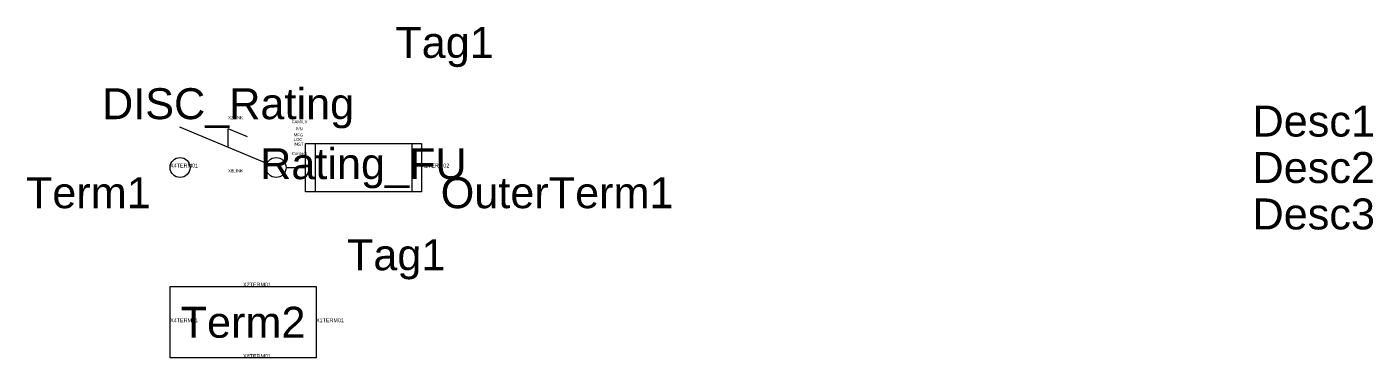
# Model space of a CAD drawing. Header units: inches. Extents: x -0.46 to 3.89, y -0.62 to 0.45.
import ezdxf
from ezdxf.enums import TextEntityAlignment as Align

# ---------------------------------------------------------------- set-up
doc = ezdxf.new("R2010")
doc.units = ezdxf.units.IN
doc.header["$MEASUREMENT"] = 0
doc.styles.add('INERCONNECT TABLES', font='arial.ttf', dxfattribs={"height": 0.1})
doc.styles.add('WD', font='arial.ttf', dxfattribs={"height": 1})

msp = doc.modelspace()

# ---------------------------------------------------------------- linework, layer by layer
for p, q in [((0.3132, 0.0127), (0.0316, 0.1301)), ((0.25, 0.099), (0.1875, 0.125)), ((0.1875, 0.0651), (0.1875, 0.125)), ((0.4375, 0.0781), (0.8125, 0.0781)), ((0.4375, -0.0781), (0.4375, 0.0781)), ((0.4687, 0.0781), (0.4687, -0.0781)), ((0.7812, 0.0781), (0.7812, -0.0781)), ((0.8125, 0.0781), (0.8125, -0.0781)), ((0.375, 0), (0.4375, 0)), ((0.8125, -0.0781), (0.4375, -0.0781))]:
    msp.add_line(p, q)
msp.add_lwpolyline([(0, -0.3845), (0.4719, -0.3845), (0.4719, -0.6154), (0, -0.6154)], close=True)
for centre in [(0.0322, 0), (0.3428, 0)]:
    msp.add_circle(centre, 0.0322)

# ---------------------------------------------------------------- texts
at = {"style": 'INERCONNECT TABLES'}
for tag, text, p in [('Tag1', 'DISC', (0.8875, 0.3542)), ('DISC_Rating', '', (0.1875, 0.1562))]:
    msp.add_attdef(tag, text=text, height=0.1, dxfattribs=at).set_placement(p, align=Align.CENTER)
at = {"style": 'INERCONNECT TABLES', "flags": 8}
for tag, p in [('Desc1', (3.5, 0.15)), ('Desc2', (3.5, 0)), ('Desc3', (3.5, -0.15))]:
    msp.add_attdef(tag, text='', height=0.1, dxfattribs=at).set_placement(p, align=Align.MIDDLE_LEFT)
at = {"style": 'WD', "flags": 9}
for tag, p, s, height in [('X2LINK', (0.1875, 0.1562), '', 0.01), ('FAMILY', (0.3937, 0.1423), 'DISC', 0.01), ('Contact', (0.3937, 0.0401), 'NO', 0.01), ('INST', (0.3992, 0.0701), '', 0.01), ('X4TERM01', (0, 0), '', 0.0125), ('X1TERM02', (0.8125, 0), '', 0.0125), ('X8LINK', (0.1875, -0.0156), '', 0.01), ('X2TERM01', (0.2359, -0.3845), '', 0.0125), ('X4TERM01', (0, -0.4999), '', 0.0125), ('X1TERM01', (0.4719, -0.4999), '', 0.0125), ('X8TERM01', (0.2359, -0.6154), '', 0.0125)]:
    msp.add_attdef(tag, p, s, height=height, dxfattribs=at)
at = {"linetype": 'Continuous', "style": 'WD', "flags": 9}
for tag, p in [('MFG', (0.4153, 0.1004)), ('LOC', (0.4141, 0.0853)), ('P/N', (0.4172, 0.1199))]:
    msp.add_attdef(tag, text='', height=0.01, dxfattribs=at).set_placement(p, align=Align.CENTER)
at = {"style": 'INERCONNECT TABLES', "flags": 8}
msp.add_attdef('Rating_FU', text='', height=0.1, dxfattribs=at).set_placement((0.625, 0), align=Align.MIDDLE)
at = {"linetype": 'Continuous', "style": 'INERCONNECT TABLES', "flags": 8}
msp.add_attdef('Term1', text='', height=0.1, dxfattribs=at).set_placement((-0.0625, -0.0314), align=Align.TOP_RIGHT)
msp.add_attdef('OuterTerm1', text='', height=0.1, dxfattribs=at).set_placement((0.875, -0.0314), align=Align.TOP_LEFT)
msp.add_attdef('Tag1', (0.5719, -0.3318), '', height=0.1, dxfattribs=at)
msp.add_attdef('Term2', text='', height=0.1, dxfattribs=at).set_placement((0.2359, -0.4999), align=Align.MIDDLE_CENTER)

doc.saveas('drawing.dxf')
